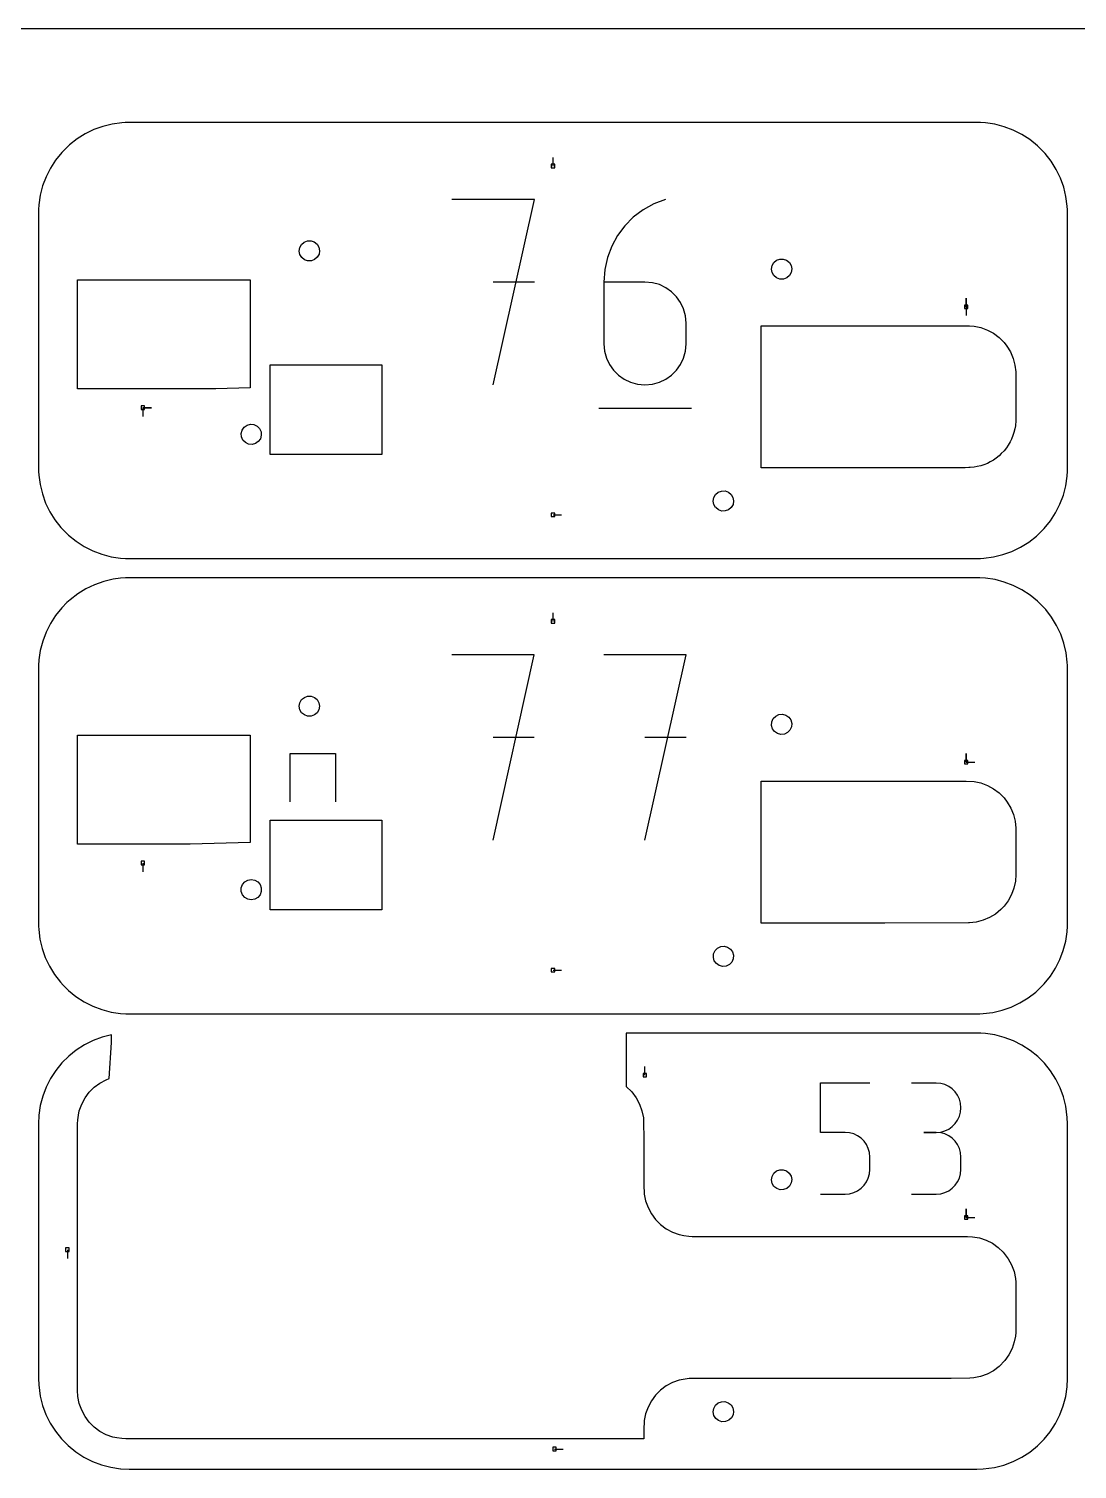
# Model space of a CAD drawing. Extents: x 0 to 570, y 0 to 470.
# Drawn here: x 178.3 to 351.4, y 232.2 to 470 of the extents above; entities that cross this region are included whole.
import ezdxf

# ---------------------------------------------------------------- set-up
doc = ezdxf.new("R2010")
doc.units = 0

msp = doc.modelspace()

# ---------------------------------------------------------------- linework, layer by layer
at = {"layer": 'annotation', "color": 1}
for p, q in [((264.842506, 447.342513), (264.842506, 448.771263)), ((261.764786, 441.81359), (248.155962, 441.81359)), ((254.961334, 411.210529), (261.764786, 441.81359)), ((279.71667, 440.100144), (278.108905, 438.887711)), ((281.503132, 441.08365), (279.71667, 440.100144)), ((283.449951, 441.81359), (281.503132, 441.08365)), ((283.449951, 441.81359), (283.449951, 441.81359)), ((278.108905, 438.887711), (276.698174, 437.470993)), ((275.502816, 435.874632), (274.541171, 434.123269)), ((276.698174, 437.470993), (275.502816, 435.874632)), ((274.541171, 434.123269), (273.831576, 432.241544)), ((273.831576, 432.241544), (273.392371, 430.254099)), ((261.764786, 428.185575), (254.961334, 428.185575)), ((273.392371, 430.254099), (273.241894, 428.185575)), ((273.241894, 428.185575), (273.241894, 418.013982)), ((280.037669, 428.185575), (273.241894, 428.185575)), ((281.259906, 428.0765), (280.037669, 428.185575)), ((282.409988, 427.761925), (281.259906, 428.0765)), ((283.468787, 427.26082), (282.409988, 427.761925)), ((284.417175, 426.592154), (283.468787, 427.26082)), ((285.236023, 425.774899), (284.417175, 426.592154)), ((285.906202, 424.828025), (285.236023, 425.774899)), ((286.408585, 423.770502), (285.906202, 424.828025)), ((286.724042, 422.621302), (286.408585, 423.770502)), ((333.080633, 424.08145), (333.080632, 422.6527)), ((333.080633, 424.08145), (333.080633, 425.5102)), ((333.080633, 424.08145), (333.080633, 425.5102)), ((333.080633, 425.5102), (333.080633, 424.08145)), ((286.833445, 421.399395), (286.724042, 422.621302)), ((286.833445, 418.013982), (286.833445, 421.399395)), ((286.833445, 421.399395), (286.833445, 421.399395)), ((273.241894, 418.013982), (273.241894, 418.013982)), ((273.241894, 418.013982), (273.351613, 416.791482)), ((273.351613, 416.791482), (273.667859, 415.640694)), ((286.408585, 415.640694), (286.724042, 416.791482)), ((286.724042, 416.791482), (286.833445, 418.013982)), ((273.667859, 415.640694), (274.171269, 414.580873)), ((274.171269, 414.580873), (274.842475, 413.631275)), ((285.236023, 413.631275), (285.906202, 414.580873)), ((285.906202, 414.580873), (286.408585, 415.640694)), ((274.842475, 413.631275), (275.662112, 412.811153)), ((275.662112, 412.811153), (276.610816, 412.139762)), ((276.610816, 412.139762), (277.66922, 411.636358)), ((277.66922, 411.636358), (278.81796, 411.320196)), ((281.259906, 411.320196), (282.409988, 411.636358)), ((282.409988, 411.636358), (283.468787, 412.139762)), ((283.468787, 412.139762), (284.417175, 412.811153)), ((284.417175, 412.811153), (285.236023, 413.631275)), ((278.81796, 411.320196), (280.037669, 411.210529)), ((280.037669, 411.210529), (281.259906, 411.320196)), ((280.037669, 411.210529), (280.037669, 411.210529)), ((197.080629, 407.446888), (198.509379, 407.446888)), ((197.080629, 407.446888), (198.509379, 407.446888)), ((198.509379, 407.446888), (197.080629, 407.446888)), ((197.080629, 407.446888), (197.080629, 406.018138)), ((272.390742, 407.385147), (287.692273, 407.385147)), ((264.842506, 389.742512), (266.271256, 389.742512)), ((264.842506, 372.167511), (264.842506, 373.596261)), ((261.75615, 366.638588), (248.147326, 366.638588)), ((254.952698, 336.035527), (261.75615, 366.638588)), ((286.841121, 366.638588), (273.232298, 366.638588)), ((280.037669, 336.035527), (286.841121, 366.638588)), ((261.75615, 353.010572), (254.952698, 353.010572)), ((286.841121, 353.010572), (280.037669, 353.010572)), ((221.438179, 342.367511), (221.438161, 350.368262)), ((221.438161, 350.368262), (222.106856, 350.368241)), ((222.106856, 350.368241), (228.938349, 350.368367)), ((228.938349, 350.368367), (228.938104, 349.387799)), ((333.080633, 348.906448), (333.080633, 350.335198)), ((333.080633, 348.906448), (333.080633, 350.335198)), ((333.080633, 350.335198), (333.080633, 348.906448)), ((228.938104, 349.387799), (228.938238, 342.367511)), ((333.080633, 348.906448), (334.509383, 348.906448)), ((197.080629, 332.271885), (197.080629, 330.843135)), ((264.842506, 314.567509), (266.271256, 314.567509)), ((280.011879, 297.230634), (280.011879, 298.659384)), ((309.029257, 287.792227), (309.029257, 295.969036)), ((309.029257, 295.969036), (317.184188, 295.969036)), ((328.147342, 295.947733), (324.069877, 295.947733)), ((328.880684, 295.88191), (328.147342, 295.947733)), ((329.570733, 295.692217), (328.880684, 295.88191)), ((330.206013, 295.390321), (329.570733, 295.692217)), ((330.775046, 294.98789), (330.206013, 295.390321)), ((331.266354, 294.496589), (330.775046, 294.98789)), ((331.668462, 293.928086), (331.266354, 294.496589)), ((331.969891, 293.294046), (331.668462, 293.928086)), ((332.159166, 292.606137), (331.969891, 293.294046)), ((332.224808, 291.876025), (332.159166, 292.606137)), ((331.668462, 289.815862), (331.969891, 290.451908)), ((331.969891, 290.451908), (332.159166, 291.142486)), ((332.159166, 291.142486), (332.224808, 291.876025)), ((332.224808, 291.876025), (332.224808, 291.876025)), ((313.106723, 287.792227), (309.029257, 287.792227)), ((313.838852, 287.726782), (313.106723, 287.792227)), ((328.147342, 287.792803), (326.105731, 287.792803)), ((326.105731, 287.792803), (328.147342, 287.792803)), ((328.147342, 287.792803), (328.880684, 287.858642)), ((328.880684, 287.726979), (328.147342, 287.792803)), ((328.147342, 287.792803), (328.147342, 287.792803)), ((328.880684, 287.858642), (329.570733, 288.048445)), ((329.570733, 288.048445), (330.206013, 288.350641)), ((330.206013, 288.350641), (330.775046, 288.753657)), ((330.775046, 288.753657), (331.266354, 289.245921)), ((331.266354, 289.245921), (331.668462, 289.815862)), ((314.528256, 287.538037), (313.838852, 287.726782)), ((315.163346, 287.237374), (314.528256, 287.538037)), ((315.732531, 286.836174), (315.163346, 287.237374)), ((316.224218, 286.345821), (315.732531, 286.836174)), ((316.626819, 285.777697), (316.224218, 286.345821)), ((316.928741, 285.143183), (316.626819, 285.777697)), ((329.570733, 287.537286), (328.880684, 287.726979)), ((330.206013, 287.235391), (329.570733, 287.537286)), ((330.775046, 286.832959), (330.206013, 287.235391)), ((331.266354, 286.341658), (330.775046, 286.832959)), ((331.668462, 285.773155), (331.266354, 286.341658)), ((331.969891, 285.139115), (331.668462, 285.773155)), ((317.118395, 284.453663), (316.928741, 285.143183)), ((317.184188, 283.720519), (317.118395, 284.453663)), ((317.184188, 281.689271), (317.184188, 283.720519)), ((317.184188, 283.720519), (317.184188, 283.720519)), ((332.159166, 284.451206), (331.969891, 285.139115)), ((332.224808, 283.721095), (332.159166, 284.451206)), ((332.224808, 281.679483), (332.224808, 283.721095)), ((332.224808, 283.721095), (332.224808, 283.721095)), ((316.928609, 280.265298), (317.118357, 280.955771)), ((317.118357, 280.955771), (317.184188, 281.689271)), ((331.969891, 280.260998), (332.159166, 280.949068)), ((332.159166, 280.949068), (332.224808, 281.679483)), ((315.162835, 278.164739), (315.732057, 278.567574)), ((315.732057, 278.567574), (316.223839, 279.059647)), ((316.223839, 279.059647), (316.626563, 279.629406)), ((316.626563, 279.629406), (316.928609, 280.265298)), ((330.206013, 278.164931), (330.775046, 278.56724)), ((330.775046, 278.56724), (331.266354, 279.058446)), ((331.266354, 279.058446), (331.668462, 279.626911)), ((331.668462, 279.626911), (331.969891, 280.260998)), ((309.029257, 277.6072), (313.106723, 277.6072)), ((313.106723, 277.6072), (313.838548, 277.672999)), ((313.106723, 277.6072), (313.106723, 277.6072)), ((313.838548, 277.672999), (314.527792, 277.862697)), ((314.527792, 277.862697), (315.162835, 278.164739)), ((324.069877, 277.607775), (328.147342, 277.607775)), ((328.147342, 277.607775), (328.880684, 277.673561)), ((328.147342, 277.607775), (328.147342, 277.607775)), ((328.880684, 277.673561), (329.570733, 277.863159)), ((329.570733, 277.863159), (330.206013, 278.164931)), ((333.080633, 273.731446), (333.080633, 275.160196)), ((333.080633, 273.731446), (333.080633, 275.160196)), ((333.080633, 275.160196), (333.080633, 273.731446)), ((333.080633, 273.731446), (334.509382, 273.731446)), ((184.630637, 268.430633), (184.630637, 267.001883)), ((265.080631, 235.525632), (266.509381, 235.525632))]:
    msp.add_line(p, q, dxfattribs=at)
at = {"layer": 'boundary', "color": 5}
for p, q in [((192.049336, 454.272409), (190.502838, 453.892786)), ((193.627403, 454.485859), (192.049336, 454.272409)), ((194.151495, 454.519925), (193.627403, 454.485859)), ((194.842509, 454.542514), (194.151495, 454.519925)), ((206.232184, 454.542514), (194.842509, 454.542514)), ((256.898115, 454.542513), (206.232184, 454.542514)), ((285.598961, 454.542514), (256.898115, 454.542513)), ((305.289101, 454.542514), (285.598961, 454.542514)), ((334.842509, 454.542514), (305.289101, 454.542514)), ((335.434064, 454.514932), (334.842509, 454.542514)), ((336.264458, 454.474833), (335.434064, 454.514932)), ((337.839645, 454.239941), (336.264458, 454.474833)), ((339.381057, 453.839359), (337.839645, 454.239941)), ((187.573795, 452.653999), (186.224287, 451.808827)), ((189.005365, 453.351275), (187.573795, 452.653999)), ((190.502838, 453.892786), (189.005365, 453.351275)), ((340.871297, 453.277597), (339.381057, 453.839359)), ((342.29358, 452.560994), (340.871297, 453.277597)), ((343.63188, 451.697627), (342.29358, 452.560994)), ((183.695333, 449.579475), (182.686854, 448.331136)), ((184.963454, 450.817554), (183.695333, 449.579475)), ((186.224287, 451.808827), (184.963454, 450.817554)), ((344.879469, 450.689684), (343.63188, 451.697627)), ((346.140196, 449.393607), (344.879469, 450.689684)), ((182.686854, 448.331136), (181.823266, 446.992268)), ((347.127886, 448.131294), (346.140196, 449.393607)), ((347.969566, 446.780492), (347.127886, 448.131294)), ((181.106558, 445.56935), (180.544826, 444.078445)), ((181.823266, 446.992268), (181.106558, 445.56935)), ((348.663312, 445.348021), (347.969566, 446.780492)), ((349.201255, 443.850042), (348.663312, 445.348021)), ((180.144398, 442.536365), (179.909792, 440.96052)), ((180.544826, 444.078445), (180.144398, 442.536365)), ((349.577354, 442.303428), (349.201255, 443.850042)), ((179.870831, 440.150062), (179.842504, 439.542513)), ((179.909792, 440.96052), (179.870831, 440.150062)), ((349.787345, 440.725627), (349.577354, 442.303428)), ((349.814926, 440.13407), (349.787345, 440.725627)), ((349.842508, 439.542513), (349.814926, 440.13407)), ((179.842504, 439.542513), (179.842504, 402.113101)), ((349.842508, 435.092235), (349.842508, 439.542513)), ((349.842508, 397.542513), (349.842508, 435.092235)), ((179.842504, 402.113101), (179.842504, 397.542514)), ((179.842504, 397.542514), (179.870832, 396.934964)), ((349.814927, 396.950956), (349.842508, 397.542513)), ((179.870832, 396.934964), (179.899158, 396.327414)), ((179.899158, 396.327414), (180.112612, 394.749345)), ((349.539939, 394.545375), (349.774829, 396.120559)), ((349.774829, 396.120559), (349.814927, 396.950956)), ((180.112612, 394.749345), (180.492237, 393.202846)), ((180.492237, 393.202846), (181.033742, 391.705364)), ((348.577602, 391.513719), (349.139354, 393.003968)), ((349.139354, 393.003968), (349.539939, 394.545375)), ((181.033742, 391.705364), (181.731021, 390.2738)), ((181.731021, 390.2738), (182.57619, 388.924294)), ((346.997626, 388.753146), (347.860986, 390.091437)), ((347.860986, 390.091437), (348.577602, 391.513719)), ((182.57619, 388.924294), (183.567464, 387.663459)), ((183.567464, 387.663459), (184.805549, 386.395338)), ((345.989685, 387.505553), (346.997626, 388.753146)), ((184.805549, 386.395338), (186.05388, 385.386861)), ((186.05388, 385.386861), (187.392755, 384.523271)), ((342.080481, 384.415451), (343.431297, 385.257138)), ((343.431297, 385.257138), (344.693602, 386.244825)), ((344.693602, 386.244825), (345.989685, 387.505553)), ((187.392755, 384.523271), (188.815673, 383.806565)), ((188.815673, 383.806565), (190.306576, 383.24483)), ((190.306576, 383.24483), (191.848651, 382.844402)), ((337.603423, 382.80767), (339.150038, 383.183767)), ((339.150038, 383.183767), (340.648016, 383.721717)), ((340.648016, 383.721717), (342.080481, 384.415451)), ((191.848651, 382.844402), (193.424494, 382.6098)), ((193.424494, 382.6098), (194.234956, 382.570839)), ((194.234956, 382.570839), (194.437474, 382.561396)), ((194.437474, 382.561396), (226.033685, 382.542512)), ((226.033685, 382.542512), (281.350708, 382.542511)), ((281.350708, 382.542511), (296.184967, 382.542511)), ((296.184967, 382.542511), (334.842509, 382.542512)), ((334.842509, 382.542512), (335.434065, 382.570093)), ((335.434065, 382.570093), (336.02562, 382.597675)), ((336.02562, 382.597675), (337.603423, 382.80767)), ((189.135299, 378.225687), (187.700029, 377.542964)), ((190.634837, 378.752588), (189.135299, 378.225687)), ((192.181795, 379.117724), (190.634837, 378.752588)), ((193.408287, 379.298614), (192.181795, 379.117724)), ((194.226199, 379.347364), (193.408287, 379.298614)), ((194.842509, 379.367511), (194.226199, 379.347364)), ((209.179399, 379.367511), (194.842509, 379.367511)), ((251.718181, 379.367511), (209.179399, 379.367511)), ((287.845716, 379.367511), (251.718181, 379.367511)), ((304.377427, 379.367511), (287.845716, 379.367511)), ((334.842509, 379.367511), (304.377427, 379.367511)), ((335.368172, 379.343002), (334.842509, 379.367511)), ((336.280718, 379.298217), (335.368172, 379.343002)), ((337.853183, 379.062131), (336.280718, 379.298217)), ((339.391829, 378.660904), (337.853183, 379.062131)), ((340.879347, 378.099041), (339.391829, 378.660904)), ((186.345175, 376.712102), (185.078295, 375.735547)), ((187.700029, 377.542964), (186.345175, 376.712102)), ((342.299031, 377.382862), (340.879347, 378.099041)), ((343.634933, 376.520412), (342.299031, 377.382862)), ((344.879469, 375.514682), (343.634933, 376.520412)), ((183.695333, 374.404472), (182.689059, 373.159178)), ((184.557383, 375.266518), (183.695333, 374.404472)), ((185.078295, 375.735547), (184.557383, 375.266518)), ((345.715741, 374.678415), (344.879469, 375.514682)), ((346.233491, 374.103395), (345.715741, 374.678415)), ((347.206414, 372.835015), (346.233491, 374.103395)), ((181.826386, 371.822698), (181.1101, 370.402371)), ((182.689059, 373.159178), (181.826386, 371.822698)), ((348.033739, 371.47885), (347.206414, 372.835015)), ((348.712884, 370.042667), (348.033739, 371.47885)), ((180.548267, 368.914181), (180.147197, 367.374857)), ((181.1101, 370.402371), (180.548267, 368.914181)), ((349.236172, 368.542616), (348.712884, 370.042667)), ((180.147197, 367.374857), (179.911401, 365.801725)), ((349.597736, 366.995542), (349.236172, 368.542616)), ((349.793489, 365.41884), (349.597736, 366.995542)), ((179.867769, 364.909379), (179.842504, 364.367511)), ((179.842504, 364.367511), (179.842504, 326.443981)), ((179.911401, 365.801725), (179.867769, 364.909379)), ((349.817999, 364.893175), (349.793489, 365.41884)), ((349.842508, 364.367511), (349.817999, 364.893175)), ((349.842508, 360.412939), (349.842508, 364.367511)), ((349.842508, 322.367511), (349.842508, 360.412939)), ((179.842504, 326.443981), (179.842504, 322.367511)), ((179.842504, 322.367511), (179.867769, 321.825643)), ((179.867769, 321.825643), (179.893034, 321.283774)), ((179.893034, 321.283774), (180.092294, 319.706801)), ((349.773215, 320.929297), (349.817999, 321.841846)), ((349.817999, 321.841846), (349.842508, 322.367511)), ((180.092294, 319.706801), (180.457432, 318.159843)), ((349.135901, 317.818193), (349.53713, 319.356835)), ((349.53713, 319.356835), (349.773215, 320.929297)), ((180.457432, 318.159843), (180.984328, 316.660296)), ((180.984328, 316.660296), (181.667054, 315.225031)), ((347.857856, 314.910985), (348.574047, 316.330668)), ((348.574047, 316.330668), (349.135901, 317.818193)), ((181.667054, 315.225031), (182.497913, 313.87018)), ((346.995414, 313.57509), (347.857856, 314.910985)), ((182.497913, 313.87018), (183.474468, 312.603297)), ((183.474468, 312.603297), (183.943499, 312.082385)), ((183.943499, 312.082385), (184.805549, 311.220336)), ((345.153413, 311.494279), (345.989685, 312.330551)), ((345.989685, 312.330551), (346.995414, 313.57509)), ((184.805549, 311.220336), (186.050836, 310.214064)), ((186.050836, 310.214064), (187.387323, 309.351388)), ((187.387323, 309.351388), (188.80765, 308.635105)), ((340.517664, 308.497142), (341.953842, 309.176276)), ((341.953842, 309.176276), (343.31002, 310.003607)), ((343.31002, 310.003607), (344.578392, 310.976528)), ((344.578392, 310.976528), (345.153413, 311.494279)), ((188.80765, 308.635105), (190.295838, 308.073269)), ((190.295838, 308.073269), (191.835157, 307.672199)), ((191.835157, 307.672199), (193.408287, 307.436407)), ((193.408287, 307.436407), (194.300637, 307.392774)), ((194.300637, 307.392774), (194.481262, 307.384352)), ((194.481262, 307.384352), (226.445449, 307.367509)), ((226.445449, 307.367509), (282.49273, 307.367509)), ((282.49273, 307.367509), (295.674636, 307.367509)), ((295.674636, 307.367509), (334.842509, 307.367509)), ((334.842509, 307.367509), (335.368173, 307.392019)), ((335.368173, 307.392019), (335.893836, 307.416528)), ((335.893836, 307.416528), (337.470539, 307.612285)), ((337.470539, 307.612285), (339.017614, 307.973848)), ((339.017614, 307.973848), (340.517664, 308.497142)), ((187.450571, 302.241356), (186.105435, 301.381715)), ((188.879458, 302.953147), (187.450571, 302.241356)), ((190.3759, 303.509027), (188.879458, 302.953147)), ((191.920086, 303.905072), (190.3759, 303.509027)), ((191.51635, 296.678697), (191.920086, 302.632395)), ((191.920086, 302.632395), (191.920086, 303.905072)), ((315.738068, 304.192509), (276.916254, 304.192509)), ((276.916254, 304.192509), (276.916254, 296.9636)), ((326.257587, 304.192509), (315.738068, 304.192509)), ((334.842509, 304.192509), (326.257587, 304.192509)), ((335.492753, 304.162191), (334.842509, 304.192509)), ((336.268769, 304.122929), (335.492753, 304.162191)), ((337.847696, 303.886743), (336.268769, 304.122929)), ((339.392577, 303.484067), (337.847696, 303.886743)), ((340.885893, 302.919457), (339.392577, 303.484067)), ((342.310739, 302.199318), (340.885893, 302.919457)), ((343.651171, 301.331633), (342.310739, 302.199318)), ((184.849756, 300.37538), (183.734518, 299.268654)), ((186.105435, 301.381715), (184.849756, 300.37538)), ((344.900935, 300.318214), (343.651171, 301.331633)), ((346.009243, 299.205252), (344.900935, 300.318214)), ((182.719522, 298.021152), (181.8495, 296.682164)), ((183.734518, 299.268654), (182.719522, 298.021152)), ((347.017918, 297.950995), (346.009243, 299.205252)), ((347.879905, 296.607213), (347.017918, 297.950995)), ((181.127003, 295.258659), (180.559915, 293.766428)), ((181.8495, 296.682164), (181.127003, 295.258659)), ((188.242821, 294.421348), (189.068667, 295.247194)), ((189.068667, 295.247194), (190.005958, 295.944)), ((190.005958, 295.944), (191.034717, 296.496906)), ((191.034717, 296.496906), (191.51635, 296.678697)), ((276.916254, 296.9636), (276.916254, 295.37774)), ((276.916254, 295.37774), (277.848304, 294.470321)), ((348.594195, 295.179414), (347.879905, 296.607213)), ((349.15265, 293.683786), (348.594195, 295.179414)), ((180.559915, 293.766428), (180.15465, 292.222365)), ((186.993109, 292.455299), (187.546013, 293.484057)), ((187.546013, 293.484057), (188.242821, 294.421348)), ((277.848304, 294.470321), (278.592713, 293.486069)), ((278.592713, 293.486069), (279.145266, 292.458926)), ((349.548975, 292.137264), (349.15265, 293.683786)), ((179.915803, 290.643979), (179.842504, 289.192508)), ((180.15465, 292.222365), (179.915803, 290.643979)), ((186.339965, 289.855788), (186.455814, 290.669265)), ((186.455814, 290.669265), (186.595883, 291.357001)), ((186.595883, 291.357001), (186.993109, 292.455299)), ((279.145266, 292.458926), (279.542591, 291.362356)), ((279.542591, 291.362356), (279.776244, 290.219669)), ((279.776244, 290.219669), (279.811816, 289.671973)), ((349.793387, 290.246046), (349.548975, 292.137264)), ((349.842508, 289.192509), (349.793387, 290.246046)), ((179.842504, 289.192508), (179.842504, 263.127802)), ((186.297512, 289.192508), (186.339965, 289.855788)), ((186.297512, 281.768801), (186.297512, 289.192508)), ((279.811816, 289.671973), (279.842508, 286.55644)), ((349.842508, 273.340995), (349.842508, 289.192509)), ((279.842508, 286.55644), (279.842508, 278.635821)), ((186.297512, 269.620915), (186.297512, 281.768801)), ((279.842508, 278.635821), (279.87512, 278.126391)), ((279.87512, 278.126391), (279.907733, 277.616961)), ((279.907733, 277.616961), (280.140624, 276.472576)), ((280.140624, 276.472576), (280.538092, 275.373069)), ((280.538092, 275.373069), (281.090954, 274.34437)), ((281.090954, 274.34437), (281.787703, 273.407124)), ((281.787703, 273.407124), (282.613475, 272.581305)), ((282.613475, 272.581305), (283.550686, 271.884512)), ((283.550686, 271.884512), (284.579358, 271.331596)), ((284.579358, 271.331596), (285.67757, 270.934337)), ((349.842508, 247.192509), (349.842508, 273.340995)), ((186.297512, 255.315745), (186.297512, 269.620915)), ((285.67757, 270.934337), (286.448851, 270.76014)), ((286.448851, 270.76014), (287.25359, 270.660105)), ((287.25359, 270.660105), (287.842506, 270.635821)), ((287.842506, 270.635821), (288.620126, 270.635821)), ((288.620126, 270.635821), (328.337605, 270.635821)), ((328.337605, 270.635821), (330.617171, 270.63582)), ((330.617171, 270.63582), (333.297503, 270.635821)), ((333.297503, 270.635821), (334.133226, 270.582322)), ((334.133226, 270.582322), (335.276591, 270.376649)), ((335.276591, 270.376649), (336.377973, 270.007361)), ((336.377973, 270.007361), (337.414092, 269.482287)), ((337.414092, 269.482287), (338.363032, 268.812552)), ((338.363032, 268.812552), (339.204774, 268.012332)), ((339.204774, 268.012332), (340.045119, 266.933437)), ((340.045119, 266.933437), (340.596972, 265.909549)), ((340.596972, 265.909549), (340.994498, 264.816462)), ((340.994498, 264.816462), (341.229292, 263.677288)), ((179.842504, 263.127802), (179.842504, 247.192509)), ((341.229292, 263.677288), (341.270759, 263.053681)), ((341.270759, 263.053681), (341.297511, 261.224061)), ((341.297511, 261.224061), (341.297511, 255.305298)), ((186.297512, 245.192507), (186.297512, 255.315745)), ((341.271419, 254.784964), (341.228966, 254.148644)), ((341.297511, 255.305298), (341.271419, 254.784964)), ((340.676571, 252.132453), (340.154606, 251.095515)), ((341.042733, 253.234177), (340.676571, 252.132453)), ((341.228966, 254.148644), (341.042733, 253.234177)), ((339.487903, 250.145261), (338.528363, 249.139567)), ((340.154606, 251.095515), (339.487903, 250.145261)), ((335.479955, 247.496046), (334.341371, 247.261047)), ((336.572463, 247.893606), (335.479955, 247.496046)), ((337.595811, 248.445331), (336.572463, 247.893606)), ((338.528363, 249.139567), (337.595811, 248.445331)), ((179.842504, 247.192509), (179.891885, 246.133402)), ((179.891885, 246.133402), (180.132326, 244.27296)), ((186.3628, 244.172449), (186.297512, 245.192507)), ((282.61435, 245.247732), (281.78849, 244.422044)), ((283.551628, 245.944383), (282.61435, 245.247732)), ((284.580345, 246.497156), (283.551628, 245.944383)), ((285.678581, 246.894268), (284.580345, 246.497156)), ((287.323844, 247.172195), (285.678581, 246.894268)), ((287.842506, 247.192509), (287.323844, 247.172195)), ((288.620127, 247.192509), (287.842506, 247.192509)), ((328.337605, 247.192509), (288.620127, 247.192509)), ((330.612733, 247.192509), (328.337605, 247.192509)), ((333.705048, 247.218597), (330.612733, 247.192509)), ((334.341371, 247.261047), (333.705048, 247.218597)), ((349.536745, 244.187321), (349.772927, 245.766245)), ((349.772927, 245.766245), (349.842508, 247.192509)), ((180.132326, 244.27296), (180.525992, 242.725903)), ((180.525992, 242.725903), (181.081866, 241.229452)), ((186.595883, 243.028018), (186.3628, 244.172449)), ((186.993109, 241.929715), (186.595883, 243.028018)), ((281.091634, 243.48492), (280.538647, 242.456325)), ((281.78849, 244.422044), (281.091634, 243.48492)), ((348.569468, 241.149119), (349.134066, 242.642443)), ((349.134066, 242.642443), (349.536745, 244.187321)), ((181.081866, 241.229452), (181.79366, 239.800571)), ((187.546013, 240.90096), (186.993109, 241.929715)), ((188.242821, 239.963668), (187.546013, 240.90096)), ((279.907819, 240.212644), (279.875121, 239.701938)), ((280.141304, 241.35818), (279.907819, 240.212644)), ((280.538647, 242.456325), (280.141304, 241.35818)), ((347.849314, 239.724273), (348.569468, 241.149119)), ((181.79366, 239.800571), (182.653298, 238.455438)), ((182.653298, 238.455438), (183.659633, 237.199755)), ((189.068667, 239.13782), (188.242821, 239.963668)), ((190.005958, 238.441017), (189.068667, 239.13782)), ((191.034717, 237.888114), (190.005958, 238.441017)), ((192.133015, 237.490885), (191.034717, 237.888114)), ((279.875121, 239.701938), (279.842508, 239.192507)), ((279.842508, 239.192507), (279.842508, 237.192508)), ((345.968218, 237.134083), (346.981639, 238.38385)), ((346.981639, 238.38385), (347.849314, 239.724273)), ((183.659633, 237.199755), (184.766365, 236.084517)), ((184.766365, 236.084517), (186.013858, 235.069525)), ((192.82075, 237.350819), (192.133015, 237.490885)), ((193.634226, 237.234968), (192.82075, 237.350819)), ((194.297502, 237.192507), (193.634226, 237.234968)), ((209.849342, 237.192508), (194.297502, 237.192507)), ((228.914186, 237.192507), (209.849342, 237.192508)), ((277.844859, 237.192508), (228.914186, 237.192507)), ((279.842508, 237.192508), (277.844859, 237.192508)), ((343.601002, 235.017102), (344.855251, 236.025775)), ((344.855251, 236.025775), (345.968218, 237.134083)), ((186.013858, 235.069525), (187.352855, 234.1995)), ((187.352855, 234.1995), (188.77636, 233.477006)), ((188.77636, 233.477006), (190.268588, 232.909914)), ((339.333788, 232.882368), (340.829413, 233.440831)), ((340.829413, 233.440831), (342.257206, 234.155107)), ((342.257206, 234.155107), (343.601002, 235.017102)), ((190.268588, 232.909914), (191.812646, 232.504649)), ((191.812646, 232.504649), (193.39103, 232.265805)), ((193.39103, 232.265805), (193.446779, 232.257583)), ((193.446779, 232.257583), (194.842509, 232.192507)), ((194.842509, 232.192507), (216.563097, 232.192507)), ((216.563097, 232.192507), (255.084192, 232.192507)), ((255.084192, 232.192507), (307.922571, 232.192507)), ((307.922571, 232.192507), (334.842509, 232.192507)), ((334.842509, 232.192507), (335.896044, 232.241628)), ((335.896044, 232.241628), (337.787264, 232.486043)), ((337.787264, 232.486043), (339.333788, 232.882368))]:
    msp.add_line(p, q, dxfattribs=at)
at = {"layer": 'frame', "color": 5}
msp.add_line((570, 470), (0, 470), dxfattribs=at)
at = {"layer": 'hole', "color": 5}
for p, q in [((265.128256, 447.628263), (264.556756, 447.628263)), ((264.556756, 447.628263), (264.556756, 447.056763)), ((265.128256, 447.056763), (265.128256, 447.628263)), ((264.556756, 447.056763), (265.128256, 447.056763)), ((222.932482, 433.309211), (223.02347, 433.88384)), ((223.043516, 432.738115), (222.932482, 433.309211)), ((223.02347, 433.88384), (223.305508, 434.392695)), ((223.305508, 434.392695), (223.744572, 434.774399)), ((223.744572, 434.774399), (224.28771, 434.982917)), ((224.28771, 434.982917), (224.869409, 434.993094)), ((224.869409, 434.993094), (225.419509, 434.803705)), ((225.419509, 434.803705), (225.871657, 434.437593)), ((225.871657, 434.437593), (226.171323, 433.938916)), ((226.171323, 433.938916), (226.282355, 433.367821)), ((226.282355, 433.367821), (226.191369, 432.793191)), ((223.343182, 432.239437), (223.043516, 432.738115)), ((223.79533, 431.873325), (223.343182, 432.239437)), ((224.316125, 431.6865), (223.79533, 431.873325)), ((224.927129, 431.694114), (224.316125, 431.6865)), ((225.470267, 431.90263), (224.927129, 431.694114)), ((225.909331, 432.284334), (225.470267, 431.90263)), ((226.191369, 432.793191), (225.909331, 432.284334)), ((300.931126, 430.324699), (301.027493, 430.898857)), ((301.027493, 430.898857), (301.314425, 431.40543)), ((301.314425, 431.40543), (301.757306, 431.783318)), ((301.757306, 431.783318), (302.302727, 431.986941)), ((302.302727, 431.986941), (302.884899, 431.991739)), ((302.884899, 431.991739), (303.433599, 431.797136)), ((303.433599, 431.797136), (303.882649, 431.426599)), ((303.882649, 431.426599), (304.177893, 430.924825)), ((304.177893, 430.924825), (304.283712, 430.352334)), ((186.297512, 424.963669), (186.297512, 428.542513)), ((186.297512, 428.542513), (205.784545, 428.542513)), ((205.784545, 428.542513), (214.842506, 428.542513)), ((214.842506, 428.542513), (214.842506, 423.005375)), ((301.036945, 429.752206), (300.931126, 430.324699)), ((301.332188, 429.25043), (301.036945, 429.752206)), ((301.781239, 428.879895), (301.332188, 429.25043)), ((302.329942, 428.685291), (301.781239, 428.879895)), ((302.912114, 428.69009), (302.329942, 428.685291)), ((303.457531, 428.893712), (302.912114, 428.69009)), ((303.900413, 429.2716), (303.457531, 428.893712)), ((304.187345, 429.778174), (303.900413, 429.2716)), ((304.283712, 430.352334), (304.187345, 429.778174)), ((186.297512, 410.542513), (186.297512, 424.963669)), ((333.366383, 424.3672), (332.794883, 424.3672)), ((332.794883, 424.3672), (332.794883, 423.7957)), ((332.794883, 423.7957), (333.366383, 423.7957)), ((333.366383, 423.7957), (333.366383, 424.3672)), ((214.842506, 423.005375), (214.842506, 410.717256)), ((299.250247, 413.360369), (299.250247, 420.985825)), ((299.250247, 420.985825), (316.683414, 420.985825)), ((316.683414, 420.985825), (333.001847, 420.985825)), ((333.001847, 420.985825), (333.655393, 420.962915)), ((333.655393, 420.962915), (334.39447, 420.910056)), ((334.39447, 420.910056), (335.520012, 420.670779)), ((335.520012, 420.670779), (336.599592, 420.272474)), ((336.599592, 420.272474), (337.610859, 419.723384)), ((337.610859, 419.723384), (338.532866, 419.034871)), ((338.532866, 419.034871), (339.346557, 418.221187)), ((339.346557, 418.221187), (339.790591, 417.628021)), ((339.790591, 417.628021), (340.39017, 416.64885)), ((340.39017, 416.64885), (340.843097, 415.59367)), ((218.131104, 413.44795), (218.131104, 414.542513)), ((218.131104, 414.542513), (219.483148, 414.542513)), ((219.483148, 414.542513), (222.549383, 414.542513)), ((222.549383, 414.542513), (233.446762, 414.542513)), ((233.446762, 414.542513), (236.564723, 414.542513)), ((236.564723, 414.542513), (236.564723, 410.415305)), ((340.843097, 415.59367), (341.139969, 414.484308)), ((341.139969, 414.484308), (341.274598, 413.343715)), ((218.131104, 403.327628), (218.131104, 413.44795)), ((299.250247, 401.920702), (299.250247, 413.360369)), ((341.274598, 413.343715), (341.297511, 406.697759)), ((209.167057, 410.542513), (186.297512, 410.542513)), ((214.842506, 410.717256), (209.167057, 410.542513)), ((236.564723, 410.415305), (236.564723, 400.934652)), ((197.366379, 407.732638), (196.794879, 407.732638)), ((196.794879, 407.732638), (196.794879, 407.161138)), ((196.794879, 407.161138), (197.366379, 407.161138)), ((197.366379, 407.161138), (197.366379, 407.732638)), ((341.297511, 406.697759), (341.297511, 406.044885)), ((213.823301, 404.234126), (214.30152, 404.563008)), ((214.30152, 404.563008), (214.863382, 404.708497)), ((214.863382, 404.708497), (215.441123, 404.653044)), ((215.441123, 404.653044), (215.96505, 404.403338)), ((215.96505, 404.403338), (216.371979, 403.989494)), ((341.223193, 404.456228), (341.120425, 403.951602)), ((341.283113, 405.317619), (341.223193, 404.456228)), ((341.297511, 406.044885), (341.283113, 405.317619)), ((213.331476, 403.202183), (213.486407, 403.761514)), ((213.377187, 402.623593), (213.331476, 403.202183)), ((213.618033, 402.09553), (213.377187, 402.623593)), ((213.486407, 403.761514), (213.823301, 404.234126)), ((214.02496, 401.681687), (213.618033, 402.09553)), ((216.503603, 402.323511), (216.16671, 401.8509)), ((216.371979, 403.989494), (216.612824, 403.461432)), ((216.658537, 402.882842), (216.503603, 402.323511)), ((216.612824, 403.461432), (216.658537, 402.882842)), ((218.131104, 401.561881), (218.131104, 403.327628)), ((299.250247, 397.542514), (299.250247, 401.920702)), ((340.586625, 402.245882), (340.342822, 401.792261)), ((340.809625, 402.843774), (340.586625, 402.245882)), ((340.984779, 403.328059), (340.809625, 402.843774)), ((341.120425, 403.951602), (340.984779, 403.328059)), ((214.548893, 401.431982), (214.02496, 401.681687)), ((215.126632, 401.376528), (214.548893, 401.431982)), ((215.688495, 401.522018), (215.126632, 401.376528)), ((216.16671, 401.8509), (215.688495, 401.522018)), ((218.131104, 399.717966), (218.131104, 401.561881)), ((221.357435, 399.717966), (218.131104, 399.717966)), ((233.941574, 399.717967), (221.357435, 399.717966)), ((236.564723, 399.717967), (233.941574, 399.717967)), ((236.564723, 400.934652), (236.564723, 399.717967)), ((338.896115, 399.856833), (338.531961, 399.492683)), ((339.347341, 400.308056), (338.896115, 399.856833)), ((339.729751, 400.818902), (339.347341, 400.308056)), ((340.036997, 401.232192), (339.729751, 400.818902)), ((340.342822, 401.792261), (340.036997, 401.232192)), ((314.53148, 397.542513), (299.250247, 397.542514)), ((332.927667, 397.542513), (314.53148, 397.542513)), ((333.522396, 397.55691), (332.927667, 397.542513)), ((333.74729, 397.571305), (333.522396, 397.55691)), ((334.383797, 397.616828), (333.74729, 397.571305)), ((334.888423, 397.719602), (334.383797, 397.616828)), ((335.511961, 397.855247), (334.888423, 397.719602)), ((335.996247, 398.0304), (335.511961, 397.855247)), ((336.594139, 398.253401), (335.996247, 398.0304)), ((337.047763, 398.4972), (336.594139, 398.253401)), ((337.607834, 398.803021), (337.047763, 398.4972)), ((338.021119, 399.110269), (337.607834, 398.803021)), ((338.531961, 399.492683), (338.021119, 399.110269)), ((291.319222, 392.022913), (291.41358, 392.597247)), ((291.41358, 392.597247), (291.698685, 393.104673)), ((291.698685, 393.104673), (292.140141, 393.483986)), ((292.140141, 393.483986), (292.68471, 393.689436)), ((292.68471, 393.689436), (293.266706, 393.696244)), ((293.266706, 393.696244), (293.815928, 393.503586)), ((293.815928, 393.503586), (294.266135, 393.134703)), ((294.266135, 393.134703), (294.56303, 392.634083)), ((294.56303, 392.634083), (294.670795, 392.062113)), ((265.128256, 390.028262), (264.556756, 390.028262)), ((264.556756, 390.028262), (264.556756, 389.456762)), ((265.128256, 389.456762), (265.128256, 390.028262)), ((291.426988, 391.45094), (291.319222, 392.022913)), ((291.70997, 390.964236), (291.426988, 391.45094)), ((291.723883, 390.950323), (291.70997, 390.964236)), ((292.17409, 390.58144), (291.723883, 390.950323)), ((292.723314, 390.388782), (292.17409, 390.58144)), ((293.305311, 390.39559), (292.723314, 390.388782)), ((293.849876, 390.60104), (293.305311, 390.39559)), ((294.291332, 390.980353), (293.849876, 390.60104)), ((294.576437, 391.487776), (294.291332, 390.980353)), ((294.670795, 392.062113), (294.576437, 391.487776)), ((264.556756, 389.456762), (265.128256, 389.456762)), ((265.128256, 372.453261), (264.556756, 372.453261)), ((264.556756, 372.453261), (264.556756, 371.881761)), ((264.556756, 371.881761), (265.128256, 371.881761)), ((265.128256, 371.881761), (265.128256, 372.453261)), ((223.031083, 358.737252), (223.322381, 359.24179)), ((223.322381, 359.24179), (223.768669, 359.61627)), ((223.768669, 359.61627), (224.316125, 359.815528)), ((224.316125, 359.815528), (224.898714, 359.815528)), ((224.898714, 359.815528), (225.44617, 359.61627)), ((225.44617, 359.61627), (225.892458, 359.24179)), ((225.892458, 359.24179), (226.183756, 358.737253)), ((222.929918, 358.163514), (223.031083, 358.737252)), ((223.031084, 357.589774), (222.929918, 358.163514)), ((223.322381, 357.085235), (223.031084, 357.589774)), ((223.768669, 356.710755), (223.322381, 357.085235)), ((225.892458, 357.085235), (225.44617, 356.710755)), ((226.183755, 357.589774), (225.892458, 357.085235)), ((226.284918, 358.163514), (226.183755, 357.589774)), ((226.183756, 358.737253), (226.284918, 358.163514)), ((301.632905, 356.521207), (302.156036, 356.772632)), ((302.156036, 356.772632), (302.73361, 356.829974)), ((302.73361, 356.829974), (303.295962, 356.686316)), ((224.316125, 356.511498), (223.768669, 356.710755)), ((224.898714, 356.511498), (224.316125, 356.511498)), ((225.44617, 356.710755), (224.898714, 356.511498)), ((300.944364, 354.998405), (300.988188, 355.57716)), ((301.101131, 354.439564), (300.944364, 354.998405)), ((300.988188, 355.57716), (301.227319, 356.106024)), ((301.439578, 353.968041), (301.101131, 354.439564)), ((301.227319, 356.106024), (301.632905, 356.521207)), ((303.295962, 356.686316), (303.775261, 356.358984)), ((303.775261, 356.358984), (304.113714, 355.887463)), ((304.226653, 354.749867), (303.987527, 354.221003)), ((304.113714, 355.887463), (304.270477, 355.328623)), ((304.270477, 355.328623), (304.226653, 354.749867)), ((186.297512, 347.088666), (186.297512, 353.367511)), ((186.297512, 353.367511), (198.950915, 353.367511)), ((198.950915, 353.367511), (214.842506, 353.367511)), ((214.842506, 353.367511), (214.842506, 343.652971)), ((301.918883, 353.64071), (301.439578, 353.968041)), ((302.481236, 353.497053), (301.918883, 353.64071)), ((303.05881, 353.554394), (302.481236, 353.497053)), ((303.581934, 353.805819), (303.05881, 353.554394)), ((303.987527, 354.221003), (303.581934, 353.805819)), ((333.366383, 349.192198), (332.794883, 349.192198)), ((332.794883, 349.192198), (332.794883, 348.620698)), ((332.794883, 348.620698), (333.366383, 348.620698)), ((333.366383, 348.620698), (333.366383, 349.192198)), ((186.297512, 335.36751), (186.297512, 347.088666)), ((299.250247, 335.636889), (299.250247, 345.810823)), ((299.250247, 345.810823), (322.509693, 345.810823)), ((322.509693, 345.810823), (333.105528, 345.810823)), ((333.105528, 345.810823), (334.409046, 345.733069)), ((334.409046, 345.733069), (335.531008, 345.492617)), ((335.531008, 345.492617), (336.607039, 345.094108)), ((336.607039, 345.094108), (337.61499, 344.545741)), ((214.842506, 343.652971), (214.842506, 335.674086)), ((337.61499, 344.545741), (338.534102, 343.8588)), ((338.534102, 343.8588), (339.345487, 343.047421)), ((339.345487, 343.047421), (339.873682, 342.341828)), ((339.873682, 342.341828), (340.454834, 341.354719)), ((340.454834, 341.354719), (340.88881, 340.294532)), ((340.88881, 340.294532), (341.166662, 339.183072)), ((218.131104, 337.447172), (218.131104, 339.367511)), ((218.131104, 339.367511), (220.503176, 339.367511)), ((220.503176, 339.367511), (225.88268, 339.367511)), ((225.88268, 339.367511), (231.094467, 339.367511)), ((231.094467, 339.367511), (236.564723, 339.367511)), ((236.564723, 339.367511), (236.564723, 332.126598)), ((341.166662, 339.183072), (341.282634, 338.043207)), ((341.282634, 338.043207), (341.297511, 331.310743)), ((204.885308, 335.36751), (186.297512, 335.36751)), ((214.842506, 335.674086), (204.885308, 335.36751)), ((218.131104, 330.875875), (218.131104, 337.447172)), ((299.250247, 328.208919), (299.250247, 335.636889)), ((197.366379, 332.557635), (196.794879, 332.557635)), ((196.794879, 332.557635), (196.794879, 331.986135)), ((196.794879, 331.986135), (197.366379, 331.986135)), ((197.366379, 331.986135), (197.366379, 332.557635)), ((218.131104, 327.777991), (218.131104, 330.875875)), ((236.564723, 332.126598), (236.564723, 326.677559)), ((341.297511, 331.310743), (341.297511, 330.36751)), ((213.342991, 328.158805), (213.542246, 328.706259)), ((213.542246, 328.706259), (213.916726, 329.152552)), ((213.916726, 329.152552), (214.421268, 329.443845)), ((214.421268, 329.443845), (214.995006, 329.54501)), ((214.995006, 329.54501), (215.568748, 329.443845)), ((215.568748, 329.443845), (216.073281, 329.152552)), ((216.073281, 329.152552), (216.447761, 328.706259)), ((216.447761, 328.706259), (216.647019, 328.158805)), ((299.250247, 322.367511), (299.250247, 328.208919)), ((341.221258, 329.26701), (340.981696, 328.142332)), ((341.297511, 330.36751), (341.221258, 329.26701)), ((213.342991, 327.576215), (213.342991, 328.158805)), ((213.542246, 327.028761), (213.342991, 327.576215)), ((213.916727, 326.58247), (213.542246, 327.028761)), ((214.421268, 326.291177), (213.916727, 326.58247)), ((214.995007, 326.19001), (214.421268, 326.291177)), ((215.568748, 326.291177), (214.995007, 326.19001)), ((216.073281, 326.58247), (215.568748, 326.291177)), ((216.447761, 327.028761), (216.073281, 326.58247)), ((216.647019, 327.576216), (216.447761, 327.028761)), ((216.647019, 328.158805), (216.647019, 327.576216)), ((218.131104, 324.542964), (218.131104, 327.777991)), ((236.564723, 326.677559), (236.564723, 324.542964)), ((340.03442, 326.05316), (339.346297, 325.131848)), ((340.583343, 327.063616), (340.03442, 326.05316)), ((340.981696, 328.142332), (340.583343, 327.063616)), ((223.791487, 324.542964), (218.131104, 324.542964)), ((231.962582, 324.542964), (223.791487, 324.542964)), ((236.564723, 324.542964), (231.962582, 324.542964)), ((337.912674, 323.854226), (336.931575, 323.25913)), ((338.798218, 324.583772), (337.912674, 323.854226)), ((339.346297, 325.131848), (338.798218, 324.583772)), ((319.638569, 322.367511), (299.250247, 322.367511)), ((333.461192, 322.37799), (319.638569, 322.367511)), ((333.624882, 322.388467), (333.461192, 322.37799)), ((334.765308, 322.518566), (333.624882, 322.388467)), ((335.875176, 322.810812), (334.765308, 322.518566)), ((336.931575, 323.25913), (335.875176, 322.810812)), ((291.332442, 316.696792), (291.374317, 317.275718)), ((291.491098, 316.138456), (291.332442, 316.696792)), ((291.374317, 317.275718), (291.611675, 317.805407)), ((291.611675, 317.805407), (292.015879, 318.221974)), ((292.015879, 318.221974), (292.538183, 318.475171)), ((292.538183, 318.475171), (293.115586, 318.534462)), ((293.115586, 318.534462), (293.678446, 318.392692)), ((293.678446, 318.392692), (294.158869, 318.066964)), ((294.158869, 318.066964), (294.498918, 317.596563)), ((294.615697, 316.459302), (294.37834, 315.929612)), ((294.498918, 317.596563), (294.657572, 317.038229)), ((294.657572, 317.038229), (294.615697, 316.459302)), ((265.128256, 314.853259), (264.556756, 314.853259)), ((264.556756, 314.853259), (264.556756, 314.281759)), ((264.556756, 314.281759), (265.128256, 314.281759)), ((265.128256, 314.281759), (265.128256, 314.853259)), ((291.831146, 315.668056), (291.491098, 316.138456)), ((292.311573, 315.342328), (291.831146, 315.668056)), ((292.874433, 315.200559), (292.311573, 315.342328)), ((293.451838, 315.259848), (292.874433, 315.200559)), ((293.974137, 315.513046), (293.451838, 315.259848)), ((294.37834, 315.929612), (293.974137, 315.513046)), ((280.297629, 297.516384), (279.726129, 297.516384)), ((279.726129, 297.516384), (279.726129, 296.944884)), ((280.297629, 296.944884), (280.297629, 297.516384)), ((279.726129, 296.944884), (280.297629, 296.944884)), ((301.023378, 280.533493), (301.305305, 281.0424)), ((301.305305, 281.0424), (301.744281, 281.424193)), ((301.744281, 281.424193), (302.287368, 281.63282)), ((302.287368, 281.63282), (302.869059, 281.643121)), ((302.869059, 281.643121), (303.419188, 281.453851)), ((303.419188, 281.453851), (303.871406, 281.087839)), ((303.871406, 281.087839), (304.171174, 280.589232)), ((300.932512, 279.958854), (301.023378, 280.533493)), ((301.043665, 279.38779), (300.932512, 279.958854)), ((301.343432, 278.889182), (301.043665, 279.38779)), ((301.79565, 278.52317), (301.343432, 278.889182)), ((302.345783, 278.333901), (301.79565, 278.52317)), ((302.927474, 278.344201), (302.345783, 278.333901)), ((303.470557, 278.552829), (302.927474, 278.344201)), ((303.909534, 278.934621), (303.470557, 278.552829)), ((304.19146, 279.443529), (303.909534, 278.934621)), ((304.171174, 280.589232), (304.282326, 280.01817)), ((304.282326, 280.01817), (304.19146, 279.443529)), ((333.366383, 274.017196), (332.794883, 274.017196)), ((332.794883, 274.017196), (332.794883, 273.445696)), ((333.366383, 273.445696), (333.366383, 274.017196)), ((332.794883, 273.445696), (333.366383, 273.445696)), ((184.916387, 268.716383), (184.344887, 268.716383)), ((184.344887, 268.716383), (184.344887, 268.144883)), ((184.344887, 268.144883), (184.916387, 268.144883)), ((184.916387, 268.144883), (184.916387, 268.716383)), ((291.40843, 242.228021), (291.687271, 242.738367)), ((291.687271, 242.738367), (292.12384, 243.122567)), ((292.12384, 243.122567), (292.665488, 243.334281)), ((292.665488, 243.334281), (293.246882, 243.347973)), ((293.246882, 243.347973), (293.797893, 243.161991)), ((293.797893, 243.161991), (294.252064, 242.798769)), ((294.252064, 242.798769), (294.554619, 242.302114)), ((291.320956, 241.653084), (291.40843, 242.228021)), ((291.435398, 241.0829), (291.320956, 241.653084)), ((291.737954, 240.586247), (291.435398, 241.0829)), ((292.192125, 240.223026), (291.737954, 240.586247)), ((292.743138, 240.037043), (292.192125, 240.223026)), ((293.866177, 240.26245), (293.324533, 240.050735)), ((294.302746, 240.646649), (293.866177, 240.26245)), ((294.581587, 241.156994), (294.302746, 240.646649)), ((294.554619, 242.302114), (294.669061, 241.731933)), ((294.669061, 241.731933), (294.581587, 241.156994)), ((293.324533, 240.050735), (292.743138, 240.037043)), ((265.366381, 235.811382), (264.794881, 235.811382)), ((264.794881, 235.811382), (264.794881, 235.239882)), ((265.366381, 235.239882), (265.366381, 235.811382)), ((264.794881, 235.239882), (265.366381, 235.239882))]:
    msp.add_line(p, q, dxfattribs=at)

doc.saveas('drawing.dxf')
